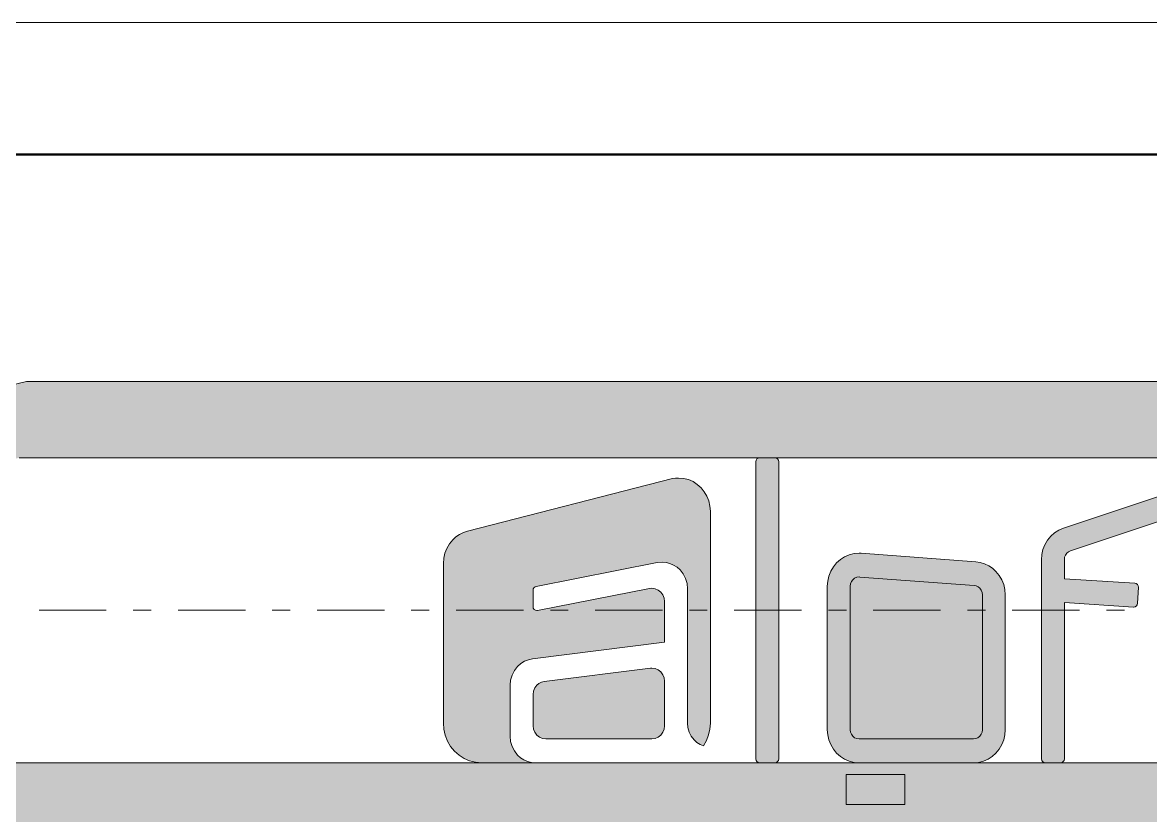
# Model space of a CAD drawing. Header units: millimetres. Extents: x 1499747 to 4341325, y -28481 to 441852.
# Drawn here: x 4137443 to 4146314, y 407064 to 413304 of the extents above; entities that cross this region are included whole.
import ezdxf
from ezdxf.enums import TextEntityAlignment as Align

# ---------------------------------------------------------------- set-up
doc = ezdxf.new("R2010")
doc.units = ezdxf.units.MM
doc.header["$MEASUREMENT"] = 0
doc.layers.add('Чертеж и Рисунок', color=7, linetype='Continuous')
doc.styles.add('СПДС', font='isocpeur.ttf', dxfattribs={"width": 0.9})

# ---------------------------------------------------------------- blocks, each defined once
blk = doc.blocks.new('*U32')
at = {"lineweight": 0}
blk.add_lwpolyline([(-415, -5), (5, -5), (5, 292), (-415, 292)], close=True, dxfattribs=at)
at = {"color": 0, "linetype": 'Continuous', "lineweight": 50}
blk.add_lwpolyline([(-395, 287), (0, 287), (0, 0), (-395, 0)], close=True, dxfattribs=at)
at = {"style": 'СПДС'}
for tag, p in [('ШИФР_ПРОЕКТА_ЛИСТ2', (-65, 7.5)), ('ЛИСТ_второй', (-5, 5))]:
    blk.add_attdef(tag, text='', height=2.5, dxfattribs=at).set_placement(p, align=Align.MIDDLE_CENTER)

msp = doc.modelspace()

# ---------------------------------------------------------------- hatches: boundary and pattern name
at = {"layer": 'Чертеж и Рисунок', "linetype": 'Continuous', "lineweight": 0, "true_color": 0x2e2e2e}
for points in [[(4132462.7, 408678.5), (4137415.4, 409878.5), (4137474.5, 410478.4), (4132462.7, 409264.1)], [(4137415.4, 409878.5), (4146437.8, 409878.5), (4146437.8, 410478.4), (4137474.5, 410478.4)]]:
    msp.add_hatch(color=250, dxfattribs=at).paths.add_polyline_path(points)
at = {"layer": 'Чертеж и Рисунок', "linetype": 'Continuous', "lineweight": 0, "true_color": 0xf7f7f7}
for points in [[(4143213, 409859.1), (4143210.7, 409847.2), (4143210.7, 407509.8), (4143213, 407497.9), (4143219.5, 407487.6), (4143229.2, 407480.9), (4143240.7, 407478.5), (4143360.7, 407478.5), (4143372.3, 407480.9), (4143381.9, 407487.6), (4143388.5, 407497.9), (4143390.7, 407509.8), (4143390.7, 409847.2), (4143388.5, 409859.1), (4143381.9, 409869.3), (4143372.3, 409876.1), (4143360.7, 409878.5), (4143240.7, 409878.5), (4143229.2, 409876.1), (4143219.5, 409869.3)], [(4142725.5, 407658.7), (4142747.2, 407639.3), (4142771.8, 407623.7), (4142798.7, 407612.4), (4142822.1, 407653.7), (4142839.1, 407697.9), (4142849.4, 407744.2), (4142852.8, 407791.5), (4142852.8, 409458.9), (4142849.8, 409499.4), (4142840.7, 409539), (4142825.7, 409576.8), (4142805.2, 409611.8), (4142779.5, 409643.3), (4142750.1, 409669.7), (4142716.8, 409691.1), (4142680.5, 409706.8), (4142642.2, 409716.4), (4142602.8, 409719.7), (4142578.5, 409718.4), (4142554.5, 409714.7), (4140942.8, 409301.1), (4140910.3, 409290.2), (4140879.6, 409275), (4140851.3, 409255.5), (4140826, 409232.4), (4140800.4, 409200.8), (4140779.8, 409165.8), (4140764.8, 409128), (4140755.7, 409088.4), (4140752.8, 409047.9), (4140752.8, 407791.5), (4140756.3, 407742.9), (4140767.2, 407695.4), (4140785.2, 407650), (4140809.9, 407608), (4140840.6, 407570.2), (4140876, 407538.5), (4140915.9, 407512.9), (4140959.5, 407494), (4141005.5, 407482.5), (4141052.8, 407478.5), (4141477.8, 407478.5), (4141446.2, 407481.1), (4141415.6, 407488.9), (4141386.5, 407501.4), (4141359.9, 407518.5), (4141336.3, 407539.6), (4141311.3, 407571.6), (4141292.8, 407607.7), (4141281.5, 407646.7), (4141277.8, 407687.2), (4141277.8, 408089.6), (4141281.5, 408130.1), (4141292.8, 408169.1), (4141311.3, 408205.2), (4141336.3, 408237.2), (4141361.5, 408259.5), (4141390.1, 408277.2), (4141421.3, 408289.8), (4141454.2, 408296.8), (4142492.8, 408426.8), (4142492.8, 408748.1), (4142489.4, 408774.9), (4142479.5, 408800.1), (4142463.5, 408821.9), (4142443, 408838.4), (4142418.8, 408848.8), (4142392.8, 408852.4), (4142374.2, 408850.6), (4141493.3, 408677), (4141487.8, 408676.4), (4141476.2, 408678.8), (4141466.6, 408685.6), (4141460, 408695.8), (4141457.8, 408707.7), (4141457.8, 408835.2), (4141460, 408847.1), (4141466.6, 408857.3), (4141473.7, 408862.8), (4141482.2, 408865.9), (4142435.6, 409053.8), (4142472.8, 409057.5), (4142504.3, 409054.8), (4142535, 409047.1), (4142564, 409034.6), (4142590.6, 409017.5), (4142614.2, 408996.4), (4142639.2, 408964.4), (4142657.7, 408928.3), (4142669, 408889.3), (4142672.8, 408848.8), (4142672.8, 407791.5), (4142676.1, 407755.1), (4142686.3, 407720), (4142703, 407687.5)], [(4146797.6, 409419.1), (4146803.4, 409418.6), (4146814.9, 409421), (4146824.6, 409427.7), (4146829.7, 409434.8), (4146832.7, 409443.1), (4146855.9, 409565.9), (4146856.6, 409572.7), (4146854.3, 409584.6), (4146847.8, 409594.9), (4146840.7, 409600.3), (4146832.4, 409603.4), (4146667.4, 409637.3), (4146643.4, 409641), (4146619.1, 409642.3), (4146580.3, 409639), (4146542.6, 409629.7), (4145630.5, 409325.4), (4145593.8, 409309.7), (4145560.1, 409288.2), (4145530.3, 409261.6), (4145504.7, 409230), (4145484.1, 409195), (4145469.1, 409157.2), (4145460, 409117.6), (4145457.1, 409077.1), (4145457.1, 407509.8), (4145459.3, 407497.9), (4145465.9, 407487.6), (4145475.5, 407480.9), (4145487.1, 407478.5), (4145607.1, 407478.5), (4145618.6, 407480.9), (4145628.3, 407487.6), (4145634.8, 407497.9), (4145637.1, 407509.8), (4145637.1, 408739), (4146180.8, 408703.9), (4146182.5, 408703.9), (4146194.1, 408706.3), (4146203.8, 408713), (4146210, 408722.6), (4146212.5, 408733.7), (4146219.9, 408858.7), (4146219.9, 408860.1), (4146217.7, 408872.1), (4146211.2, 408882.3), (4146202.3, 408888.7), (4146191.7, 408891.4), (4145637.1, 408927.2), (4145637.1, 409076.8), (4145637.1, 409077.9), (4145639.4, 409096.4), (4145646.3, 409113.7), (4145657.3, 409128.8), (4145670, 409139.3), (4145684.9, 409146.4), (4146597.9, 409451), (4146618.5, 409454.8), (4146632.3, 409453.1)], [(4141524.2, 408113.8), (4141504.2, 408103.7), (4141487.1, 408089.3), (4141471.1, 408067.5), (4141461.1, 408042.4), (4141457.8, 408015.5), (4141457.8, 407770.6), (4141461.1, 407743.8), (4141471.1, 407718.7), (4141487.1, 407696.9), (4141507.6, 407680.4), (4141531.7, 407669.9), (4141557.8, 407666.3), (4142392.8, 407666.3), (4142418.8, 407669.9), (4142443, 407680.4), (4142463.5, 407696.9), (4142479.5, 407718.7), (4142489.4, 407743.8), (4142492.8, 407770.6), (4142492.8, 408120), (4142489.4, 408146.8), (4142479.5, 408172), (4142463.5, 408193.8), (4142443, 408210.3), (4142418.8, 408220.7), (4142392.8, 408224.3), (4142381, 408223.6), (4141546, 408119.1)]]:
    msp.add_hatch(color=7, dxfattribs=at).paths.add_polyline_path(points)
h = msp.add_hatch(color=7, dxfattribs=at)
h.paths.add_polyline_path([(4143772.6, 407739.3), (4143775.5, 407698.8), (4143784.6, 407659.2), (4143799.6, 407621.4), (4143820.2, 407586.4), (4143845.8, 407554.9), (4143875.2, 407528.5), (4143908.5, 407507.1), (4143944.8, 407491.4), (4143983.2, 407481.8), (4144022.6, 407478.5), (4144922.6, 407478.5), (4144962, 407481.8), (4145000.4, 407491.4), (4145036.7, 407507.1), (4145070, 407528.5), (4145099.4, 407554.9), (4145125, 407586.4), (4145145.6, 407621.4), (4145160.6, 407659.2), (4145169.7, 407698.8), (4145172.6, 407739.3), (4145172.6, 408800.8), (4145169.7, 408841.3), (4145160.6, 408880.9), (4145145.6, 408918.7), (4145125, 408953.7), (4145099.4, 408985.2), (4145072.7, 409009.5), (4145042.7, 409029.6), (4145010.1, 409045.1), (4144975.6, 409055.6), (4144939.9, 409061), (4144039.8, 409128.1), (4144022.6, 409128.7), (4143983.2, 409125.4), (4143944.8, 409115.8), (4143908.5, 409100.1), (4143875.2, 409078.7), (4143845.8, 409052.3), (4143820.2, 409020.8), (4143799.6, 408985.8), (4143784.6, 408948), (4143775.5, 408908.4), (4143772.6, 408867.9)])
h.paths.add_polyline_path([(4143952.6, 408867.9), (4143954.9, 408886.6), (4143961.9, 408904.2), (4143973.1, 408919.5), (4143987.4, 408931.1), (4144004.3, 408938.4), (4144022.6, 408940.9), (4144027.4, 408940.7), (4144927.5, 408873.6), (4144943.9, 408870.3), (4144959.1, 408863.1), (4144972.1, 408852.4), (4144983.3, 408837.2), (4144990.3, 408819.6), (4144992.6, 408800.8), (4144992.6, 407739.3), (4144990.3, 407720.6), (4144983.3, 407703), (4144972.1, 407687.7), (4144957.8, 407676.1), (4144940.9, 407668.8), (4144922.6, 407666.3), (4144022.6, 407666.3), (4144004.3, 407668.8), (4143987.4, 407676.1), (4143973.1, 407687.7), (4143961.9, 407703), (4143954.9, 407720.6), (4143952.6, 407739.3)], flags=0)
at = {"layer": 'Чертеж и Рисунок', "linetype": 'Continuous', "lineweight": 0, "true_color": 0xffffff}
for points in [[(4143952.6, 407739.3), (4143954.9, 407720.6), (4143961.9, 407703), (4143973.1, 407687.7), (4143987.4, 407676.1), (4144004.3, 407668.8), (4144022.6, 407666.3), (4144922.6, 407666.3), (4144940.9, 407668.8), (4144957.8, 407676.1), (4144972.1, 407687.7), (4144983.3, 407703), (4144990.3, 407720.6), (4144992.6, 407739.3), (4144992.6, 408800.8), (4144990.3, 408819.6), (4144983.3, 408837.2), (4144972.1, 408852.4), (4144959.1, 408863.1), (4144943.9, 408870.3), (4144927.5, 408873.6), (4144027.4, 408940.7), (4144022.6, 408940.9), (4144004.3, 408938.4), (4143987.4, 408931.1), (4143973.1, 408919.5), (4143961.9, 408904.2), (4143954.9, 408886.6), (4143952.6, 408867.9)], [(4143921.4, 407150.1), (4144383.3, 407150.1), (4144383.3, 407385.8), (4143921.4, 407385.8)]]:
    msp.add_hatch(color=7, dxfattribs=at).paths.add_polyline_path(points)
at = {"layer": 'Чертеж и Рисунок', "linetype": 'Continuous', "lineweight": 0, "true_color": 0xbc9a89}
for points in [[(4136962.7, 407478.5), (4136962.7, 399933), (4137462.7, 399933), (4137462.7, 407478.5)], [(4137462.7, 406978.5), (4150962.7, 406978.5), (4150962.7, 407478.5), (4137462.7, 407478.5)]]:
    msp.add_hatch(color=33, dxfattribs=at).paths.add_polyline_path(points)

# ---------------------------------------------------------------- linework, layer by layer
at = {"layer": 'Чертеж и Рисунок', "color": 7, "linetype": 'Continuous', "lineweight": 5}
for points in [[(4132463.9, 409264.4), (4137474.5, 410478.4)], [(4137474.5, 410478.4), (4146437.8, 410478.4)], [(4137415.4, 409878.5), (4146437.8, 409878.5)], [(4143213, 409859.1), (4143219.5, 409869.3)], [(4143219.5, 409869.3), (4143229.2, 409876.1)], [(4143229.2, 409876.1), (4143240.7, 409878.5)], [(4143360.7, 409878.5), (4143372.3, 409876.1)], [(4143372.3, 409876.1), (4143381.9, 409869.3)], [(4143381.9, 409869.3), (4143388.5, 409859.1)], [(4143210.7, 409847.2), (4143213, 409859.1)], [(4143210.7, 407509.8), (4143210.7, 409847.2)], [(4143388.5, 409859.1), (4143390.7, 409847.2)], [(4143390.7, 409847.2), (4143390.7, 407509.8)], [(4140942.8, 409301.1), (4142554.5, 409714.7)], [(4142554.5, 409714.7), (4142578.5, 409718.4)], [(4142578.5, 409718.4), (4142602.8, 409719.7)], [(4142602.8, 409719.7), (4142642.2, 409716.4)], [(4142642.2, 409716.4), (4142680.5, 409706.8)], [(4142680.5, 409706.8), (4142716.8, 409691.1)], [(4142716.8, 409691.1), (4142750.1, 409669.7)], [(4142750.1, 409669.7), (4142779.5, 409643.3)], [(4142779.5, 409643.3), (4142805.2, 409611.8)], [(4142805.2, 409611.8), (4142825.7, 409576.8)], [(4145630.5, 409325.4), (4146542.6, 409629.7)], [(4142825.7, 409576.8), (4142840.7, 409539)], [(4142840.7, 409539), (4142849.8, 409499.4)], [(4142849.8, 409499.4), (4142852.8, 409458.9)], [(4142852.8, 409458.9), (4142852.8, 407791.5)], [(4146597.9, 409451), (4145684.9, 409146.4)], [(4140826, 409232.4), (4140851.3, 409255.5)], [(4140851.3, 409255.5), (4140879.6, 409275)], [(4140879.6, 409275), (4140910.3, 409290.2)], [(4140910.3, 409290.2), (4140942.8, 409301.1)], [(4145504.7, 409230), (4145530.3, 409261.6)], [(4145530.3, 409261.6), (4145560.1, 409288.2)], [(4145560.1, 409288.2), (4145593.8, 409309.7)], [(4145593.8, 409309.7), (4145630.5, 409325.4)], [(4140764.8, 409128), (4140779.8, 409165.8)], [(4140779.8, 409165.8), (4140800.4, 409200.8)], [(4140800.4, 409200.8), (4140826, 409232.4)], [(4145460, 409117.6), (4145469.1, 409157.2)], [(4145469.1, 409157.2), (4145484.1, 409195)], [(4145484.1, 409195), (4145504.7, 409230)], [(4140752.8, 409047.9), (4140755.7, 409088.4)], [(4140755.7, 409088.4), (4140764.8, 409128)], [(4143845.8, 409052.3), (4143875.2, 409078.7)], [(4143875.2, 409078.7), (4143908.5, 409100.1)], [(4143908.5, 409100.1), (4143944.8, 409115.8)], [(4143944.8, 409115.8), (4143983.2, 409125.4)], [(4143983.2, 409125.4), (4144022.6, 409128.7)], [(4144022.6, 409128.7), (4144039.8, 409128.1)], [(4144039.8, 409128.1), (4144939.9, 409061)], [(4144939.9, 409061), (4144975.6, 409055.6)], [(4145457.1, 409077.1), (4145460, 409117.6)], [(4145457.1, 407509.8), (4145457.1, 409077.1)], [(4145639.4, 409096.4), (4145637.1, 409077.9)], [(4145637.1, 409077.9), (4145637.1, 409076.8)], [(4145637.1, 409076.8), (4145637.1, 408927.2)], [(4145646.3, 409113.7), (4145639.4, 409096.4)], [(4145657.3, 409128.8), (4145646.3, 409113.7)], [(4145670, 409139.3), (4145657.3, 409128.8)], [(4145684.9, 409146.4), (4145670, 409139.3)], [(4140752.8, 407791.5), (4140752.8, 409047.9)], [(4142435.6, 409053.8), (4141482.2, 408865.9)], [(4142472.8, 409057.5), (4142435.6, 409053.8)], [(4142504.3, 409054.8), (4142472.8, 409057.5)], [(4142535, 409047.1), (4142504.3, 409054.8)], [(4142564, 409034.6), (4142535, 409047.1)], [(4142590.6, 409017.5), (4142564, 409034.6)], [(4142614.2, 408996.4), (4142590.6, 409017.5)], [(4142639.2, 408964.4), (4142614.2, 408996.4)], [(4143784.6, 408948), (4143799.6, 408985.8)], [(4143799.6, 408985.8), (4143820.2, 409020.8)], [(4143820.2, 409020.8), (4143845.8, 409052.3)], [(4144975.6, 409055.6), (4145010.1, 409045.1)], [(4145010.1, 409045.1), (4145042.7, 409029.6)], [(4145042.7, 409029.6), (4145072.7, 409009.5)], [(4145072.7, 409009.5), (4145099.4, 408985.2)], [(4145099.4, 408985.2), (4145125, 408953.7)], [(4142657.7, 408928.3), (4142639.2, 408964.4)], [(4142669, 408889.3), (4142657.7, 408928.3)], [(4142672.8, 408848.8), (4142669, 408889.3)], [(4143772.6, 408867.9), (4143775.5, 408908.4)], [(4143775.5, 408908.4), (4143784.6, 408948)], [(4143954.9, 408886.6), (4143952.6, 408867.9)], [(4143961.9, 408904.2), (4143954.9, 408886.6)], [(4143973.1, 408919.5), (4143961.9, 408904.2)], [(4143987.4, 408931.1), (4143973.1, 408919.5)], [(4144004.3, 408938.4), (4143987.4, 408931.1)], [(4144022.6, 408940.9), (4144004.3, 408938.4)], [(4144027.4, 408940.7), (4144022.6, 408940.9)], [(4144927.5, 408873.6), (4144027.4, 408940.7)], [(4145125, 408953.7), (4145145.6, 408918.7)], [(4145145.6, 408918.7), (4145160.6, 408880.9)], [(4145637.1, 408927.2), (4146191.7, 408891.4)], [(4146191.7, 408891.4), (4146202.3, 408888.7)], [(4146202.3, 408888.7), (4146211.2, 408882.3)], [(4141460, 408847.1), (4141457.8, 408835.2)], [(4141457.8, 408835.2), (4141457.8, 408707.7)], [(4141466.6, 408857.3), (4141460, 408847.1)], [(4141473.7, 408862.8), (4141466.6, 408857.3)], [(4141482.2, 408865.9), (4141473.7, 408862.8)], [(4141493.3, 408677), (4142374.2, 408850.6)], [(4142374.2, 408850.6), (4142392.8, 408852.4)], [(4142392.8, 408852.4), (4142418.8, 408848.8)], [(4142418.8, 408848.8), (4142443, 408838.4)], [(4142443, 408838.4), (4142463.5, 408821.9)], [(4142463.5, 408821.9), (4142479.5, 408800.1)], [(4142479.5, 408800.1), (4142489.4, 408774.9)], [(4142672.8, 407791.5), (4142672.8, 408848.8)], [(4143772.6, 407739.3), (4143772.6, 408867.9)], [(4143952.6, 408867.9), (4143952.6, 407739.3)], [(4144943.9, 408870.3), (4144927.5, 408873.6)], [(4144959.1, 408863.1), (4144943.9, 408870.3)], [(4144972.1, 408852.4), (4144959.1, 408863.1)], [(4144983.3, 408837.2), (4144972.1, 408852.4)], [(4144990.3, 408819.6), (4144983.3, 408837.2)], [(4144992.6, 408800.8), (4144990.3, 408819.6)], [(4144992.6, 407739.3), (4144992.6, 408800.8)], [(4145160.6, 408880.9), (4145169.7, 408841.3)], [(4145169.7, 408841.3), (4145172.6, 408800.8)], [(4145172.6, 408800.8), (4145172.6, 407739.3)], [(4146211.2, 408882.3), (4146217.7, 408872.1)], [(4146219.9, 408858.7), (4146212.5, 408733.7)], [(4146217.7, 408872.1), (4146219.9, 408860.1)], [(4146219.9, 408860.1), (4146219.9, 408858.7)], [(4141457.8, 408707.7), (4141460, 408695.8)], [(4142489.4, 408774.9), (4142492.8, 408748.1)], [(4142492.8, 408748.1), (4142492.8, 408426.8)], [(4145637.1, 408739), (4145637.1, 407509.8)], [(4146180.8, 408703.9), (4145637.1, 408739)], [(4146194.1, 408706.3), (4146182.5, 408703.9)], [(4146203.8, 408713), (4146194.1, 408706.3)], [(4146210, 408722.6), (4146203.8, 408713)], [(4146212.5, 408733.7), (4146210, 408722.6)], [(4141460, 408695.8), (4141466.6, 408685.6)], [(4141466.6, 408685.6), (4141476.2, 408678.8)], [(4141476.2, 408678.8), (4141487.8, 408676.4)], [(4141487.8, 408676.4), (4141493.3, 408677)], [(4146182.5, 408703.9), (4146180.8, 408703.9)], [(4142492.8, 408426.8), (4141454.2, 408296.8)], [(4141390.1, 408277.2), (4141361.5, 408259.5)], [(4141421.3, 408289.8), (4141390.1, 408277.2)], [(4141454.2, 408296.8), (4141421.3, 408289.8)], [(4141311.3, 408205.2), (4141292.8, 408169.1)], [(4141336.3, 408237.2), (4141311.3, 408205.2)], [(4141361.5, 408259.5), (4141336.3, 408237.2)], [(4141546, 408119.1), (4142381, 408223.6)], [(4142381, 408223.6), (4142392.8, 408224.3)], [(4142392.8, 408224.3), (4142418.8, 408220.7)], [(4142418.8, 408220.7), (4142443, 408210.3)], [(4142443, 408210.3), (4142463.5, 408193.8)], [(4142463.5, 408193.8), (4142479.5, 408172)], [(4141281.5, 408130.1), (4141277.8, 408089.6)], [(4141277.8, 408089.6), (4141277.8, 407687.2)], [(4141292.8, 408169.1), (4141281.5, 408130.1)], [(4141471.1, 408067.5), (4141487.1, 408089.3)], [(4141487.1, 408089.3), (4141504.2, 408103.7)], [(4141504.2, 408103.7), (4141524.2, 408113.8)], [(4141524.2, 408113.8), (4141546, 408119.1)], [(4142479.5, 408172), (4142489.4, 408146.8)], [(4142489.4, 408146.8), (4142492.8, 408120)], [(4142492.8, 408120), (4142492.8, 407770.6)], [(4141457.8, 408015.5), (4141461.1, 408042.4)], [(4141457.8, 407770.6), (4141457.8, 408015.5)], [(4141461.1, 408042.4), (4141471.1, 408067.5)], [(4140756.3, 407742.9), (4140752.8, 407791.5)], [(4140767.2, 407695.4), (4140756.3, 407742.9)], [(4141461.1, 407743.8), (4141457.8, 407770.6)], [(4141471.1, 407718.7), (4141461.1, 407743.8)], [(4142489.4, 407743.8), (4142479.5, 407718.7)], [(4142492.8, 407770.6), (4142489.4, 407743.8)], [(4142676.1, 407755.1), (4142672.8, 407791.5)], [(4142686.3, 407720), (4142676.1, 407755.1)], [(4142849.4, 407744.2), (4142839.1, 407697.9)], [(4142852.8, 407791.5), (4142849.4, 407744.2)], [(4143775.5, 407698.8), (4143772.6, 407739.3)], [(4143952.6, 407739.3), (4143954.9, 407720.6)], [(4144990.3, 407720.6), (4144992.6, 407739.3)], [(4145172.6, 407739.3), (4145169.7, 407698.8)], [(4140785.2, 407650), (4140767.2, 407695.4)], [(4140809.9, 407608), (4140785.2, 407650)], [(4141277.8, 407687.2), (4141281.5, 407646.7)], [(4141281.5, 407646.7), (4141292.8, 407607.7)], [(4141487.1, 407696.9), (4141471.1, 407718.7)], [(4141507.6, 407680.4), (4141487.1, 407696.9)], [(4141531.7, 407669.9), (4141507.6, 407680.4)], [(4141557.8, 407666.3), (4141531.7, 407669.9)], [(4142392.8, 407666.3), (4141557.8, 407666.3)], [(4142418.8, 407669.9), (4142392.8, 407666.3)], [(4142443, 407680.4), (4142418.8, 407669.9)], [(4142463.5, 407696.9), (4142443, 407680.4)], [(4142479.5, 407718.7), (4142463.5, 407696.9)], [(4142703, 407687.5), (4142686.3, 407720)], [(4142725.5, 407658.7), (4142703, 407687.5)], [(4142747.2, 407639.3), (4142725.5, 407658.7)], [(4142822.1, 407653.7), (4142798.7, 407612.4)], [(4142839.1, 407697.9), (4142822.1, 407653.7)], [(4143784.6, 407659.2), (4143775.5, 407698.8)], [(4143799.6, 407621.4), (4143784.6, 407659.2)], [(4143954.9, 407720.6), (4143961.9, 407703)], [(4143961.9, 407703), (4143973.1, 407687.7)], [(4143973.1, 407687.7), (4143987.4, 407676.1)], [(4143987.4, 407676.1), (4144004.3, 407668.8)], [(4144004.3, 407668.8), (4144022.6, 407666.3)], [(4144022.6, 407666.3), (4144922.6, 407666.3)], [(4144922.6, 407666.3), (4144940.9, 407668.8)], [(4144940.9, 407668.8), (4144957.8, 407676.1)], [(4144957.8, 407676.1), (4144972.1, 407687.7)], [(4144972.1, 407687.7), (4144983.3, 407703)], [(4144983.3, 407703), (4144990.3, 407720.6)], [(4145160.6, 407659.2), (4145145.6, 407621.4)], [(4145169.7, 407698.8), (4145160.6, 407659.2)], [(4140840.6, 407570.2), (4140809.9, 407608)], [(4140876, 407538.5), (4140840.6, 407570.2)], [(4141292.8, 407607.7), (4141311.3, 407571.6)], [(4141311.3, 407571.6), (4141336.3, 407539.6)], [(4142771.8, 407623.7), (4142747.2, 407639.3)], [(4142798.7, 407612.4), (4142771.8, 407623.7)], [(4143820.2, 407586.4), (4143799.6, 407621.4)], [(4143845.8, 407554.9), (4143820.2, 407586.4)], [(4143875.2, 407528.5), (4143845.8, 407554.9)], [(4145099.4, 407554.9), (4145070, 407528.5)], [(4145125, 407586.4), (4145099.4, 407554.9)], [(4145145.6, 407621.4), (4145125, 407586.4)], [(4136962.7, 407478.5), (4137462.7, 407478.5)], [(4137462.7, 407478.5), (4150962.7, 407478.5)], [(4140915.9, 407512.9), (4140876, 407538.5)], [(4140959.5, 407494), (4140915.9, 407512.9)], [(4141005.5, 407482.5), (4140959.5, 407494)], [(4141052.8, 407478.5), (4141005.5, 407482.5)], [(4141336.3, 407539.6), (4141359.9, 407518.5)], [(4141359.9, 407518.5), (4141386.5, 407501.4)], [(4141386.5, 407501.4), (4141415.6, 407488.9)], [(4141415.6, 407488.9), (4141446.2, 407481.1)], [(4141446.2, 407481.1), (4141477.8, 407478.5)], [(4143213, 407497.9), (4143210.7, 407509.8)], [(4143219.5, 407487.6), (4143213, 407497.9)], [(4143229.2, 407480.9), (4143219.5, 407487.6)], [(4143240.7, 407478.5), (4143229.2, 407480.9)], [(4143372.3, 407480.9), (4143360.7, 407478.5)], [(4143381.9, 407487.6), (4143372.3, 407480.9)], [(4143388.5, 407497.9), (4143381.9, 407487.6)], [(4143390.7, 407509.8), (4143388.5, 407497.9)], [(4143908.5, 407507.1), (4143875.2, 407528.5)], [(4143944.8, 407491.4), (4143908.5, 407507.1)], [(4143983.2, 407481.8), (4143944.8, 407491.4)], [(4144022.6, 407478.5), (4143983.2, 407481.8)], [(4144962, 407481.8), (4144922.6, 407478.5)], [(4145000.4, 407491.4), (4144962, 407481.8)], [(4145036.7, 407507.1), (4145000.4, 407491.4)], [(4145070, 407528.5), (4145036.7, 407507.1)], [(4145459.3, 407497.9), (4145457.1, 407509.8)], [(4145465.9, 407487.6), (4145459.3, 407497.9)], [(4145475.5, 407480.9), (4145465.9, 407487.6)], [(4145487.1, 407478.5), (4145475.5, 407480.9)], [(4145618.6, 407480.9), (4145607.1, 407478.5)], [(4145628.3, 407487.6), (4145618.6, 407480.9)], [(4145634.8, 407497.9), (4145628.3, 407487.6)], [(4145637.1, 407509.8), (4145634.8, 407497.9)], [(4143921.4, 407150.1), (4143921.4, 407385.8)], [(4143921.4, 407385.8), (4144383.3, 407385.8)], [(4144383.3, 407385.8), (4144383.3, 407150.1)], [(4144383.3, 407150.1), (4143921.4, 407150.1)]]:
    msp.add_lwpolyline(points, dxfattribs=at)
at = {"layer": 'Чертеж и Рисунок', "color": 1, "linetype": 'Continuous', "lineweight": 0}
for points in [[(4137572.4, 408678.5), (4138101.6, 408678.5)], [(4138313.3, 408678.5), (4138454.4, 408678.5)], [(4138666.1, 408678.5), (4139195.2, 408678.5)], [(4139406.9, 408678.5), (4139548, 408678.5)], [(4139759.7, 408678.5), (4140288.8, 408678.5)], [(4140500.5, 408678.5), (4140641.6, 408678.5)], [(4140853.3, 408678.5), (4141382.5, 408678.5)], [(4141594.1, 408678.5), (4141735.2, 408678.5)], [(4141946.9, 408678.5), (4142476.1, 408678.5)], [(4142687.7, 408678.5), (4142828.8, 408678.5)], [(4143040.5, 408678.5), (4143569.7, 408678.5)], [(4143781.3, 408678.5), (4143922.5, 408678.5)], [(4144134.1, 408678.5), (4144663.3, 408678.5)], [(4144875, 408678.5), (4145016.1, 408678.5)], [(4145227.7, 408678.5), (4145756.9, 408678.5)], [(4145968.6, 408678.5), (4146109.7, 408678.5)]]:
    msp.add_lwpolyline(points, dxfattribs=at)

# ---------------------------------------------------------------- block references
at = {"lineweight": 0, "xscale": 207.8567760686079, "yscale": 207.8567760686079, "zscale": 207.8567760686079}
msp.add_blockref('*U32', (4178090.1, 352609.6), dxfattribs=at)

doc.saveas('drawing.dxf')
